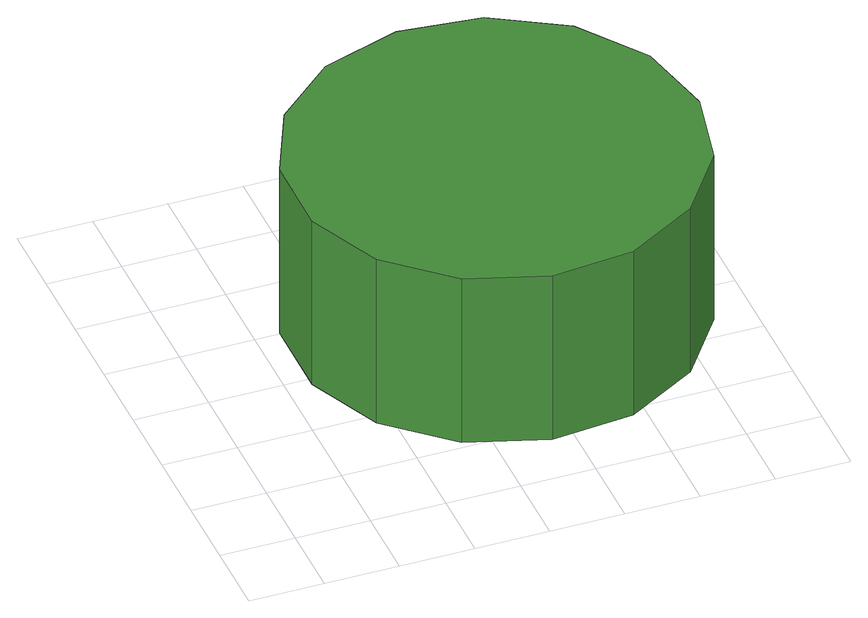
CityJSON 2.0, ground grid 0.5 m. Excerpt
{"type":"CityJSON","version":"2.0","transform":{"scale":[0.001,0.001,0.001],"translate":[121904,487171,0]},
"CityObjects":{
"tree1":{"type":"SolitaryVegetationObject","attributes":{"function":"something"},"geometry":[{"type":"MultiSurface","lod":"1","boundaries":[[[0,1,2,3,4,5,6,7,8,9,10,11,12,13,14]],[[15,16,17,18,19,20,21,22,23,24,25,26,27,28,29]],[[0,29,28,1]],[[1,28,27,2]],[[2,27,26,3]],[[3,26,25,4]],[[4,25,24,5]],[[5,24,23,6]],[[6,23,22,7]],[[7,22,21,8]],[[8,21,20,9]],[[9,20,19,10]],[[10,19,18,11]],[[11,18,17,12]],[[12,17,16,13]],[[13,16,15,14]],[[14,15,29,0]]]}]}
},
"vertices":[
[3352,1727,2247],[3234,2279,2247],[2903,2735,2247],[2414,3018,2247],[1853,3077,2247],[1316,2902,2247],[897,2525,2247],[667,2009,2247],[667,1445,2247],[897,929,2247],[1316,551,2247],[1853,377,2247],[2414,436,2247],[2903,718,2247],[3234,1175,2247],[3234,1175,977],[2903,718,977],[2414,436,977],[1853,377,977],[1316,551,977],[897,929,977],[667,1445,977],[667,2009,977],[897,2525,977],[1316,2902,977],[1853,3077,977],[2414,3018,977],[2903,2735,977],[3234,2279,977],[3352,1727,977]
]}
